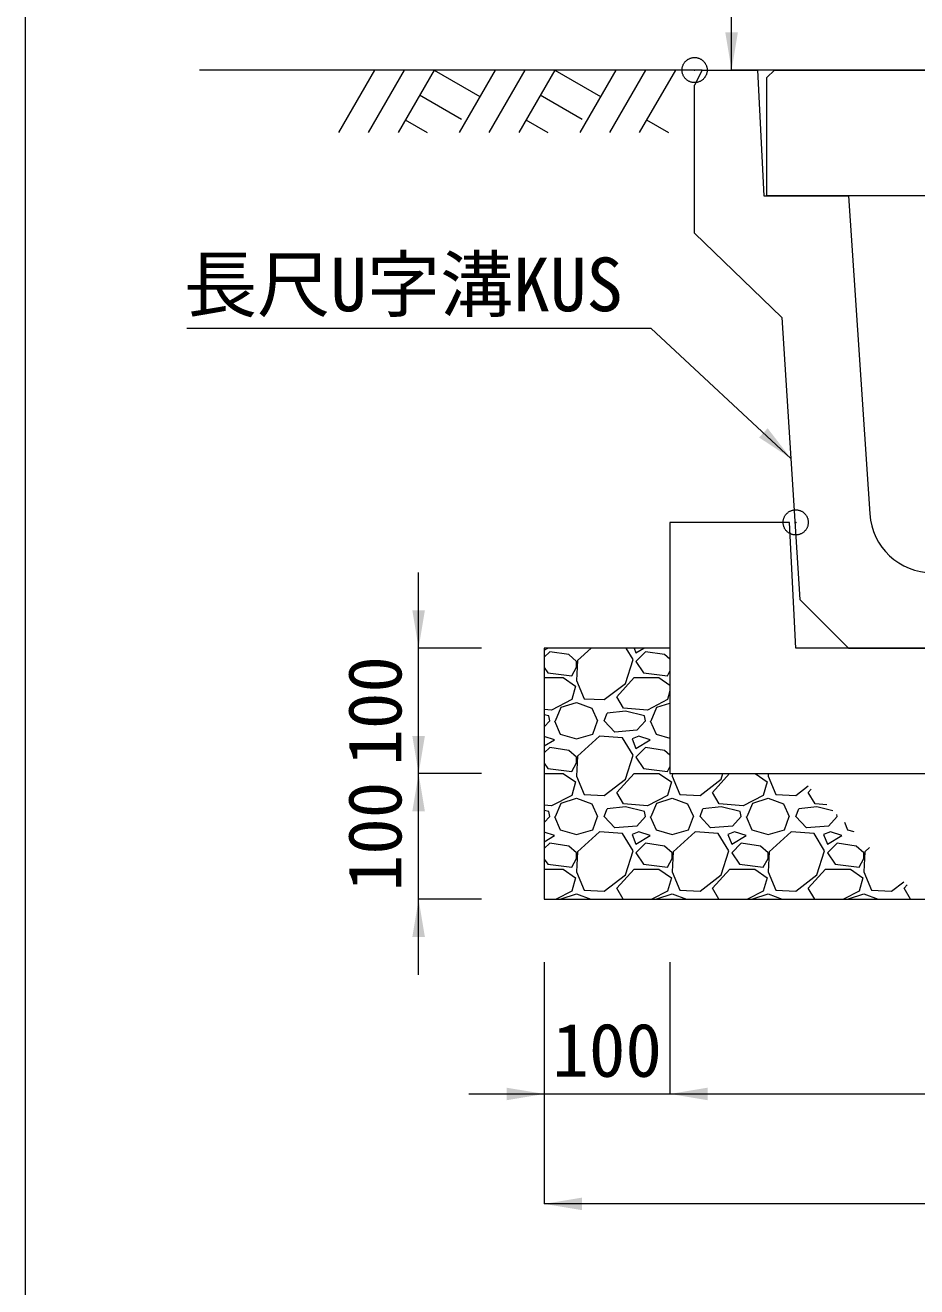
# Model space of a CAD drawing. Units: millimetres at full size, sheet at 1:40. Extents: x 206103 to 244503, y 883348 to 903496.
# Drawn here: x 215303 to 216013, y 900140 to 901144 of the extents above; entities that cross this region are included whole.
import ezdxf
from ezdxf.enums import TextEntityAlignment as Align

# ---------------------------------------------------------------- set-up
doc = ezdxf.new("R2010")
doc.units = ezdxf.units.MM
doc.header["$LTSCALE"] = 40
doc.header["$PDMODE"] = 32
doc.header["$PDSIZE"] = 20
doc.linetypes.add('USER1', pattern=[28.575, 19.05, -3.175, 3.175, -3.175])
for name, color, linetype, lineweight in [('0_2', 7, 'Continuous', 20), ('図枠', 5, 'Continuous', 13), ('基礎ブロック', 2, 'Continuous', 13), ('基礎材', 7, 'Continuous', 15), ('寸法線', 7, 'Continuous', 13), ('引出線', 4, 'Continuous', 13), ('本体', 2, 'Continuous', 13), ('補助線', 8, 'USER1', 13), ('ﾊｯﾁﾝｸﾞ', 7, 'Continuous', 5)]:
    doc.layers.add(name, color=color, linetype=linetype, lineweight=lineweight)
doc.styles.add('ＭＳ ゴシック', font='')
doc.styles.get('ＭＳ ゴシック').set_extended_font_data('MS Gothic')

# ---------------------------------------------------------------- blocks, each defined once
blk = doc.blocks.new('filled_arrow')
at = {"color": 0, "linetype": 'Continuous', "lineweight": -2}
blk.add_solid([(7.5, 1.25), (0, 0), (7.5, -1.25)], dxfattribs=at)

msp = doc.modelspace()

# ---------------------------------------------------------------- linework, layer by layer
at = {"layer": '0_2'}
msp.add_line((215841.77, 901108.33), (215441.77, 901108.33), dxfattribs=at)
at = {"layer": '図枠'}
msp.add_line((215303.21, 903148.33), (215303.21, 883448.33), dxfattribs=at)
at = {"layer": '基礎ブロック'}
for p, q in [((215911.21, 900748.33), (215816.21, 900748.33)), ((215816.21, 900748.33), (215816.21, 900648.33)), ((215916.21, 900648.33), (215911.21, 900748.33)), ((215816.21, 900648.33), (215816.21, 900548.33)), ((216464.21, 900648.33), (215916.21, 900648.33)), ((215816.21, 900548.33), (216564.21, 900548.33))]:
    msp.add_line(p, q, dxfattribs=at)
at = {"layer": '基礎材'}
for p, q in [((215716.21, 900648.33), (215716.21, 900448.33)), ((215716.21, 900448.33), (216664.21, 900448.33))]:
    msp.add_line(p, q, dxfattribs=at)
at = {"layer": '基礎材', "lineweight": 13}
msp.add_line((215816.21, 900648.33), (215716.21, 900648.33), dxfattribs=at)
at = {"layer": '寸法線'}
for p, q in [((215865.21, 901108.33), (215865.21, 901808.33)), ((216310.77, 901108.33), (215865.21, 901108.33)), ((215616.21, 900488.33), (215616.21, 900708.33)), ((215666.21, 900648.33), (215616.21, 900648.33)), ((215616.21, 900388.33), (215616.21, 900608.33)), ((215666.21, 900548.33), (215616.21, 900548.33)), ((215666.21, 900548.33), (215616.21, 900548.33)), ((215666.21, 900448.33), (215616.21, 900448.33)), ((215716.21, 900398.33), (215716.21, 900293.39)), ((215716.21, 900398.33), (215716.21, 900205.89)), ((215816.21, 900398.33), (215816.21, 900293.39)), ((215816.21, 900398.33), (215816.21, 900293.39)), ((215656.21, 900293.39), (215876.21, 900293.39)), ((215816.21, 900293.39), (216564.21, 900293.39)), ((216664.21, 900205.89), (215716.21, 900205.89))]:
    msp.add_line(p, q, dxfattribs=at)
at = {"layer": '引出線'}
msp.add_lwpolyline([(215912.46, 900799.15), (215801.28, 900902.6), (215431.81, 900902.6)], dxfattribs=at)
at = {"layer": '本体'}
for p, q in [((215841.77, 901108.33), (215835.77, 901096.33)), ((215841.77, 901108.33), (215885.77, 901108.33)), ((215885.77, 901108.33), (215890.77, 901008.33)), ((215835.77, 900978.46), (215835.77, 901096.33)), ((215890.77, 901008.33), (215958.27, 901008.33)), ((215958.27, 901008.33), (215975.16, 900755)), ((215905.27, 900911.33), (215835.77, 900978.46)), ((215905.27, 900911.33), (215919.64, 900686.96)), ((215958.27, 900648.33), (215919.64, 900686.96)), ((215958.27, 900648.33), (216258.27, 900648.33))]:
    msp.add_line(p, q, dxfattribs=at)
at = {"layer": '本体', "lineweight": 20}
msp.add_lwpolyline([(215893.27, 901008.33), (215893.27, 901102.33), (215899.27, 901108.33), (216317.27, 901108.33), (216323.27, 901102.33), (216323.27, 901008.33)], close=True, dxfattribs=at)
at = {"layer": '本体'}
msp.add_arc((216025.05, 900758.33), 50, 183.81407, 270, dxfattribs=at)
at = {"layer": '補助線'}
for p in [(215835.77, 901108.33), (215916.21, 900748.33)]:
    msp.add_point(p, dxfattribs=at)
at = {"layer": 'ﾊｯﾁﾝｸﾞ', "lineweight": 9}
for p, q in [((215581.21, 901108.33), (215552.56, 901058.71)), ((215604.83, 901108.33), (215576.19, 901058.71)), ((215628.46, 901108.33), (215599.81, 901058.71)), ((215628.46, 901108.33), (215665.02, 901087.22)), ((215677.21, 901108.33), (215648.56, 901058.71)), ((215700.84, 901108.33), (215672.18, 901058.71)), ((215724.46, 901108.33), (215695.81, 901058.71)), ((215724.46, 901108.33), (215761.02, 901087.22)), ((215773.21, 901108.33), (215744.56, 901058.71)), ((215796.83, 901108.33), (215768.18, 901058.71)), ((215820.46, 901108.33), (215791.81, 901058.71)), ((215617.03, 901088.55), (215650.45, 901069.26)), ((215713.03, 901088.55), (215746.45, 901069.26)), ((215605.61, 901068.76), (215623.03, 901058.71)), ((215701.61, 901068.76), (215719.03, 901058.71)), ((215797.61, 901068.76), (215815.02, 901058.71))]:
    msp.add_line(p, q, dxfattribs=at)
at = {"layer": 'ﾊｯﾁﾝｸﾞ'}
for p, q in [((215716.21, 900646.57), (215719.13, 900648.33)), ((215720.51, 900645.35), (215716.21, 900641.04)), ((215735.75, 900643.06), (215720.51, 900645.35)), ((215753.39, 900648.33), (215742.61, 900638.49)), ((215786.8, 900639.25), (215781.26, 900648.33)), ((215787.59, 900648.33), (215789.09, 900644.58)), ((215789.09, 900644.58), (215795.33, 900648.33)), ((215796.71, 900645.35), (215789.09, 900637.73)), ((215811.95, 900643.06), (215796.71, 900645.35)), ((215741.85, 900637.73), (215735.75, 900643.06)), ((215742.61, 900638.49), (215741.85, 900622.49)), ((215741.85, 900633.15), (215741.85, 900637.73)), ((215780.71, 900620.2), (215786.8, 900639.25)), ((215789.09, 900637.73), (215795.19, 900628.58)), ((215816.21, 900639.34), (215811.95, 900643.06)), ((215716.21, 900632.75), (215718.99, 900628.58)), ((215716.21, 900624.77), (215731.18, 900624.77)), ((215718.99, 900628.58), (215738.04, 900626.3)), ((215731.18, 900624.77), (215741.08, 900617.91)), ((215738.04, 900626.3), (215741.85, 900633.15)), ((215773.85, 900609.53), (215787.57, 900624.77)), ((215787.57, 900624.77), (215807.38, 900624.77)), ((215795.19, 900628.58), (215814.24, 900626.3)), ((215807.38, 900624.77), (215816.21, 900618.66)), ((215814.24, 900626.3), (215816.21, 900629.84)), ((215741.08, 900617.91), (215738.04, 900607.25)), ((215741.85, 900622.49), (215747.94, 900608.01)), ((215763.94, 900607.25), (215780.71, 900620.2)), ((215816.21, 900614.14), (215814.24, 900607.25)), ((215738.04, 900607.25), (215722.03, 900598.86)), ((215729.65, 900601.15), (215741.85, 900604.96)), ((215741.85, 900604.96), (215754.04, 900600.39)), ((215747.94, 900608.01), (215763.94, 900607.25)), ((215779.18, 900600.39), (215773.85, 900609.53)), ((215814.24, 900607.25), (215798.23, 900598.86)), ((215805.85, 900601.15), (215816.21, 900604.38)), ((215722.03, 900598.86), (215716.21, 900599.33)), ((215719.75, 900594.29), (215716.21, 900595.18)), ((215720.51, 900590.48), (215719.75, 900594.29)), ((215725.08, 900590.48), (215729.65, 900601.15)), ((215754.04, 900600.39), (215758.61, 900590.48)), ((215763.94, 900590.48), (215766.23, 900596.58)), ((215780.71, 900598.1), (215766.23, 900596.58)), ((215798.23, 900598.86), (215779.18, 900600.39)), ((215795.95, 900594.29), (215780.71, 900598.1)), ((215796.71, 900590.48), (215795.95, 900594.29)), ((215801.28, 900590.48), (215805.85, 900601.15)), ((215720.51, 900590.48), (215716.21, 900585.7)), ((215724.32, 900590.48), (215728.89, 900579.81)), ((215754.8, 900579.81), (215758.61, 900590.48)), ((215772.33, 900581.34), (215763.94, 900590.48)), ((215796.71, 900590.48), (215789.85, 900582.86)), ((215800.52, 900590.48), (215805.09, 900579.81)), ((215724.32, 900575.24), (215716.21, 900577.95)), ((215716.21, 900570.37), (215724.32, 900575.24)), ((215728.89, 900579.81), (215741.85, 900576)), ((215741.85, 900576), (215754.8, 900579.81)), ((215760.13, 900578.29), (215742.61, 900562.29)), ((215778.42, 900576.77), (215760.13, 900578.29)), ((215789.85, 900582.86), (215772.33, 900581.34)), ((215786.8, 900563.05), (215778.42, 900576.77)), ((215791.38, 900578.29), (215786.04, 900576)), ((215786.04, 900576), (215789.09, 900568.38)), ((215789.09, 900568.38), (215800.52, 900575.24)), ((215800.52, 900575.24), (215791.38, 900578.29)), ((215805.09, 900579.81), (215816.21, 900576.55)), ((215720.51, 900569.15), (215716.21, 900564.84)), ((215735.75, 900566.86), (215720.51, 900569.15)), ((215741.85, 900561.53), (215735.75, 900566.86)), ((215796.71, 900569.15), (215789.09, 900561.53)), ((215811.95, 900566.86), (215796.71, 900569.15)), ((215816.21, 900563.14), (215811.95, 900566.86)), ((215716.21, 900556.55), (215718.99, 900552.38)), ((215738.04, 900550.1), (215741.85, 900556.95)), ((215742.61, 900562.29), (215741.85, 900546.29)), ((215741.85, 900556.95), (215741.85, 900561.53)), ((215780.71, 900544), (215786.8, 900563.05)), ((215789.09, 900561.53), (215795.19, 900552.38)), ((215814.24, 900550.1), (215816.21, 900553.64)), ((215716.21, 900548.57), (215731.18, 900548.57)), ((215718.99, 900552.38), (215738.04, 900550.1)), ((215731.18, 900548.57), (215741.08, 900541.71)), ((215741.85, 900546.29), (215747.94, 900531.81)), ((215763.94, 900531.05), (215780.71, 900544)), ((215773.85, 900533.33), (215787.57, 900548.57)), ((215787.57, 900548.57), (215807.38, 900548.57)), ((215795.19, 900552.38), (215814.24, 900550.1)), ((215807.38, 900548.57), (215817.28, 900541.71)), ((215818.14, 900548.33), (215818.05, 900546.29)), ((215818.05, 900546.29), (215824.14, 900531.81)), ((215840.14, 900531.05), (215856.91, 900544)), ((215850.05, 900533.33), (215863.55, 900548.33)), ((215856.91, 900544), (215858.29, 900548.33)), ((215883.93, 900548.33), (215893.48, 900541.71)), ((215894.34, 900548.33), (215894.25, 900546.29)), ((215894.25, 900546.29), (215900.34, 900531.81)), ((215741.08, 900541.71), (215738.04, 900531.05)), ((215779.18, 900524.19), (215773.85, 900533.33)), ((215817.28, 900541.71), (215814.24, 900531.05)), ((215855.38, 900524.19), (215850.05, 900533.33)), ((215893.48, 900541.71), (215890.44, 900531.05)), ((215916.34, 900531.05), (215926.02, 900538.52)), ((215926.25, 900533.33), (215928.6, 900535.94)), ((215931.58, 900524.19), (215926.25, 900533.33)), ((215722.03, 900522.66), (215716.21, 900523.13)), ((215738.04, 900531.05), (215722.03, 900522.66)), ((215725.08, 900514.28), (215729.65, 900524.95)), ((215729.65, 900524.95), (215741.85, 900528.76)), ((215741.85, 900528.76), (215754.04, 900524.19)), ((215747.94, 900531.81), (215763.94, 900531.05)), ((215754.04, 900524.19), (215758.61, 900514.28)), ((215798.23, 900522.66), (215779.18, 900524.19)), ((215814.24, 900531.05), (215798.23, 900522.66)), ((215801.28, 900514.28), (215805.85, 900524.95)), ((215805.85, 900524.95), (215818.05, 900528.76)), ((215818.05, 900528.76), (215830.24, 900524.19)), ((215824.14, 900531.81), (215840.14, 900531.05)), ((215830.24, 900524.19), (215834.81, 900514.28)), ((215874.43, 900522.66), (215855.38, 900524.19)), ((215890.44, 900531.05), (215874.43, 900522.66)), ((215877.48, 900514.28), (215882.05, 900524.95)), ((215882.05, 900524.95), (215894.25, 900528.76)), ((215894.25, 900528.76), (215906.44, 900524.19)), ((215900.34, 900531.81), (215916.34, 900531.05)), ((215906.44, 900524.19), (215911.01, 900514.28)), ((215941.11, 900523.43), (215931.58, 900524.19)), ((215719.75, 900518.09), (215716.21, 900518.98)), ((215720.51, 900514.28), (215716.21, 900509.5)), ((215720.51, 900514.28), (215719.75, 900518.09)), ((215724.32, 900514.28), (215728.89, 900503.61)), ((215754.8, 900503.61), (215758.61, 900514.28)), ((215763.94, 900514.28), (215766.23, 900520.38)), ((215772.33, 900505.14), (215763.94, 900514.28)), ((215780.71, 900521.9), (215766.23, 900520.38)), ((215795.95, 900518.09), (215780.71, 900521.9)), ((215796.71, 900514.28), (215789.85, 900506.66)), ((215796.71, 900514.28), (215795.95, 900518.09)), ((215800.52, 900514.28), (215805.09, 900503.61)), ((215831, 900503.61), (215834.81, 900514.28)), ((215840.14, 900514.28), (215842.43, 900520.38)), ((215848.53, 900505.14), (215840.14, 900514.28)), ((215856.91, 900521.9), (215842.43, 900520.38)), ((215872.15, 900518.09), (215856.91, 900521.9)), ((215872.91, 900514.28), (215866.05, 900506.66)), ((215872.91, 900514.28), (215872.15, 900518.09)), ((215876.72, 900514.28), (215881.29, 900503.61)), ((215907.2, 900503.61), (215911.01, 900514.28)), ((215916.34, 900514.28), (215918.63, 900520.38)), ((215924.73, 900505.14), (215916.34, 900514.28)), ((215933.11, 900521.9), (215918.63, 900520.38)), ((215945.81, 900518.73), (215933.11, 900521.9)), ((215949.11, 900514.28), (215942.25, 900506.66)), ((215949.11, 900514.28), (215948.82, 900515.71)), ((215728.89, 900503.61), (215741.85, 900499.8)), ((215741.85, 900499.8), (215754.8, 900503.61)), ((215789.85, 900506.66), (215772.33, 900505.14)), ((215805.09, 900503.61), (215818.05, 900499.8)), ((215818.05, 900499.8), (215831, 900503.61)), ((215866.05, 900506.66), (215848.53, 900505.14)), ((215881.29, 900503.61), (215894.25, 900499.8)), ((215894.25, 900499.8), (215907.2, 900503.61)), ((215942.25, 900506.66), (215924.73, 900505.14)), ((215954.92, 900509.62), (215957.49, 900503.61)), ((215957.49, 900503.61), (215962.35, 900502.18)), ((215724.32, 900499.04), (215716.21, 900501.75)), ((215716.21, 900494.17), (215724.32, 900499.04)), ((215720.51, 900492.95), (215716.21, 900488.64)), ((215735.75, 900490.66), (215720.51, 900492.95)), ((215760.13, 900502.09), (215742.61, 900486.09)), ((215778.42, 900500.57), (215760.13, 900502.09)), ((215786.8, 900486.85), (215778.42, 900500.57)), ((215791.38, 900502.09), (215786.04, 900499.8)), ((215786.04, 900499.8), (215789.09, 900492.18)), ((215789.09, 900492.18), (215800.52, 900499.04)), ((215796.71, 900492.95), (215789.09, 900485.33)), ((215800.52, 900499.04), (215791.38, 900502.09)), ((215811.95, 900490.66), (215796.71, 900492.95)), ((215836.33, 900502.09), (215818.81, 900486.09)), ((215854.62, 900500.57), (215836.33, 900502.09)), ((215863, 900486.85), (215854.62, 900500.57)), ((215867.58, 900502.09), (215862.24, 900499.8)), ((215862.24, 900499.8), (215865.29, 900492.18)), ((215865.29, 900492.18), (215876.72, 900499.04)), ((215872.91, 900492.95), (215865.29, 900485.33)), ((215876.72, 900499.04), (215867.58, 900502.09)), ((215888.15, 900490.66), (215872.91, 900492.95)), ((215912.53, 900502.09), (215895.01, 900486.09)), ((215930.82, 900500.57), (215912.53, 900502.09)), ((215939.2, 900486.85), (215930.82, 900500.57)), ((215943.78, 900502.09), (215938.44, 900499.8)), ((215938.44, 900499.8), (215941.49, 900492.18)), ((215941.49, 900492.18), (215952.92, 900499.04)), ((215949.11, 900492.95), (215941.49, 900485.33)), ((215952.92, 900499.04), (215943.78, 900502.09)), ((215964.35, 900490.66), (215949.11, 900492.95)), ((215741.85, 900485.33), (215735.75, 900490.66)), ((215742.61, 900486.09), (215741.85, 900470.09)), ((215741.85, 900480.75), (215741.85, 900485.33)), ((215780.71, 900467.8), (215786.8, 900486.85)), ((215789.09, 900485.33), (215795.19, 900476.18)), ((215818.05, 900485.33), (215811.95, 900490.66)), ((215818.81, 900486.09), (215818.05, 900470.09)), ((215818.05, 900480.75), (215818.05, 900485.33)), ((215856.91, 900467.8), (215863, 900486.85)), ((215865.29, 900485.33), (215871.39, 900476.18)), ((215894.25, 900485.33), (215888.15, 900490.66)), ((215895.01, 900486.09), (215894.25, 900470.09)), ((215894.25, 900480.75), (215894.25, 900485.33)), ((215933.11, 900467.8), (215939.2, 900486.85)), ((215941.49, 900485.33), (215947.59, 900476.18)), ((215970.45, 900485.33), (215964.35, 900490.66)), ((215971.21, 900486.09), (215970.45, 900470.09)), ((215970.45, 900480.75), (215970.45, 900485.33)), ((215974.99, 900489.54), (215971.21, 900486.09)), ((215716.21, 900480.35), (215718.99, 900476.18)), ((215718.99, 900476.18), (215738.04, 900473.9)), ((215738.04, 900473.9), (215741.85, 900480.75)), ((215795.19, 900476.18), (215814.24, 900473.9)), ((215814.24, 900473.9), (215818.05, 900480.75)), ((215871.39, 900476.18), (215890.44, 900473.9)), ((215890.44, 900473.9), (215894.25, 900480.75)), ((215947.59, 900476.18), (215966.64, 900473.9)), ((215966.64, 900473.9), (215970.45, 900480.75)), ((215716.21, 900472.37), (215731.18, 900472.37)), ((215731.18, 900472.37), (215741.08, 900465.51)), ((215741.08, 900465.51), (215738.04, 900454.85)), ((215741.85, 900470.09), (215747.94, 900455.61)), ((215763.94, 900454.85), (215780.71, 900467.8)), ((215773.85, 900457.13), (215787.57, 900472.37)), ((215787.57, 900472.37), (215807.38, 900472.37)), ((215807.38, 900472.37), (215817.28, 900465.51)), ((215817.28, 900465.51), (215814.24, 900454.85)), ((215818.05, 900470.09), (215824.14, 900455.61)), ((215840.14, 900454.85), (215856.91, 900467.8)), ((215850.05, 900457.13), (215863.77, 900472.37)), ((215863.77, 900472.37), (215883.58, 900472.37)), ((215883.58, 900472.37), (215893.48, 900465.51)), ((215893.48, 900465.51), (215890.44, 900454.85)), ((215894.25, 900470.09), (215900.34, 900455.61)), ((215916.34, 900454.85), (215933.11, 900467.8)), ((215926.25, 900457.13), (215939.97, 900472.37)), ((215939.97, 900472.37), (215959.78, 900472.37)), ((215959.78, 900472.37), (215969.68, 900465.51)), ((215969.68, 900465.51), (215966.64, 900454.85)), ((215970.45, 900470.09), (215976.54, 900455.61)), ((215738.04, 900454.85), (215725.6, 900448.33)), ((215747.94, 900455.61), (215763.94, 900454.85)), ((215778.99, 900448.33), (215773.85, 900457.13)), ((215814.24, 900454.85), (215801.8, 900448.33)), ((215824.14, 900455.61), (215840.14, 900454.85)), ((215855.19, 900448.33), (215850.05, 900457.13)), ((215890.44, 900454.85), (215878, 900448.33)), ((215900.34, 900455.61), (215916.34, 900454.85)), ((215931.39, 900448.33), (215926.25, 900457.13)), ((215966.64, 900454.85), (215954.2, 900448.33)), ((215976.54, 900455.61), (215992.54, 900454.85)), ((215992.54, 900454.85), (216002.22, 900462.32)), ((216002.45, 900457.13), (216004.8, 900459.74)), ((216007.59, 900448.33), (216002.45, 900457.13)), ((215729.48, 900448.33), (215729.65, 900448.75)), ((215729.65, 900448.75), (215741.85, 900452.56)), ((215741.85, 900452.56), (215753.13, 900448.33)), ((215805.68, 900448.33), (215805.85, 900448.75)), ((215805.85, 900448.75), (215818.05, 900452.56)), ((215818.05, 900452.56), (215829.33, 900448.33)), ((215881.88, 900448.33), (215882.05, 900448.75)), ((215882.05, 900448.75), (215894.25, 900452.56)), ((215894.25, 900452.56), (215905.53, 900448.33)), ((215958.08, 900448.33), (215958.25, 900448.75)), ((215958.25, 900448.75), (215970.45, 900452.56)), ((215970.45, 900452.56), (215981.73, 900448.33))]:
    msp.add_line(p, q, dxfattribs=at)

# ---------------------------------------------------------------- block references
at = {"layer": '寸法線', "xscale": 4, "yscale": 4}
for p, rotation in [((215865.21, 901108.33), 90), ((215616.21, 900648.33), 90), ((215616.21, 900548.33), 90), ((215616.21, 900548.33), 270), ((215616.21, 900448.33), 270), ((215716.21, 900293.39), 180)]:
    msp.add_blockref('filled_arrow', p, dxfattribs=dict(at, rotation=rotation))
for p in [(215816.21, 900293.39), (215816.21, 900293.39), (215716.21, 900205.89)]:
    msp.add_blockref('filled_arrow', p, dxfattribs=at)
at = {"layer": '引出線', "xscale": 4, "yscale": 4, "rotation": 137.1}
msp.add_blockref('filled_arrow', (215912.46, 900799.15), dxfattribs=at)

# ---------------------------------------------------------------- texts
at = {"layer": '寸法線', "style": 'ＭＳ ゴシック'}
for p in [(215581.21, 900598.33), (215581.21, 900498.33)]:
    msp.add_text('100', height=42.72, rotation=90, dxfattribs=at).set_placement(p, align=Align.MIDDLE_CENTER)
msp.add_text('100', height=42.72, dxfattribs=at).set_placement((215766.21, 900328.39), align=Align.MIDDLE_CENTER)
at = {"layer": '引出線', "style": 'ＭＳ ゴシック'}
msp.add_text('長尺U字溝KUS', height=42.72, dxfattribs=at).set_placement((215604.05, 900959.12), align=Align.TOP_CENTER)

doc.saveas('drawing.dxf')
